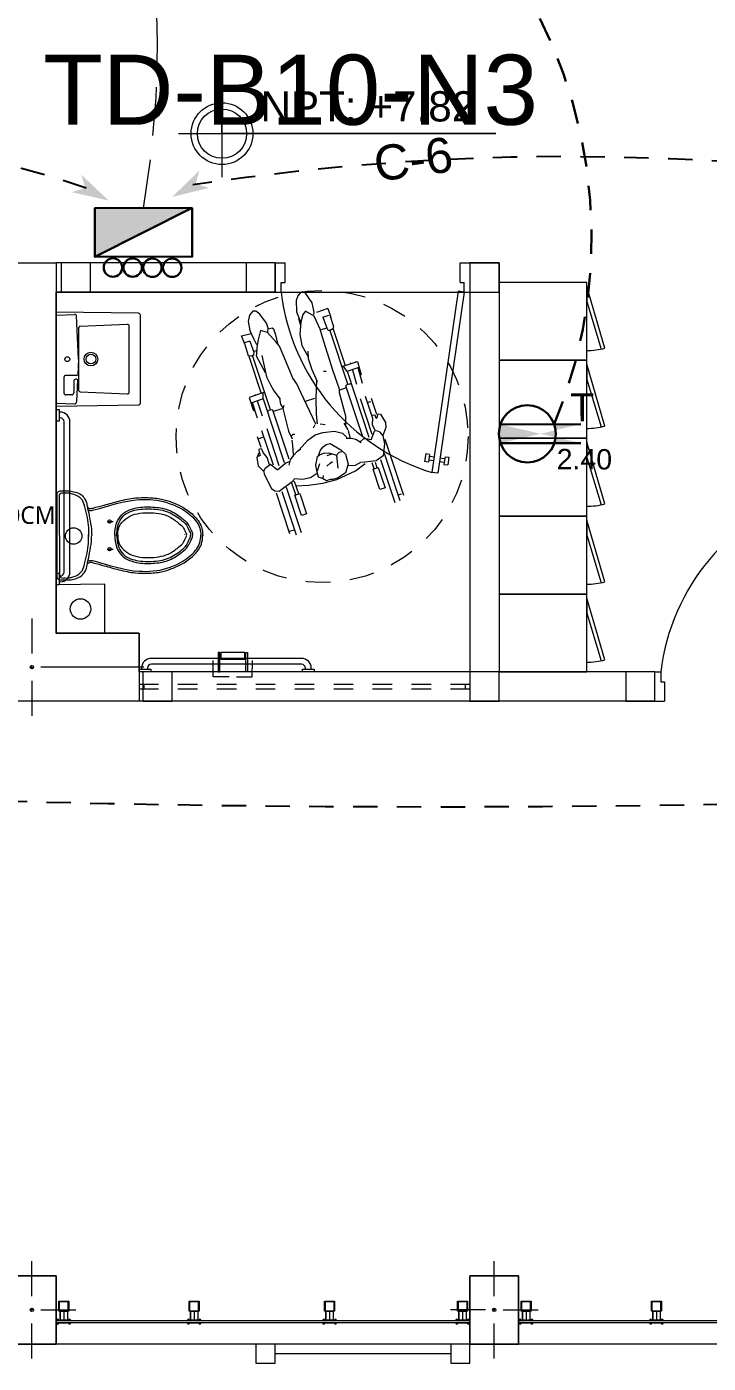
# Model space of a CAD drawing. Header units: metres. Extents: x -17 to 101, y 0 to 79.
# Drawn here: x 71.23 to 74.73, y 19.44 to 26.3 of the extents above; entities that cross this region are included whole.
import ezdxf

# ---------------------------------------------------------------- set-up
doc = ezdxf.new("R2010")
doc.units = ezdxf.units.M
for name, pattern in [('ACAD_ISO14W100', [25.5, 12, -3, 0.5, -3, 0.5, -3, 0.5, -3]), ('CONTINUA', [0]), ('DASHED2', [0.375, 0.25, -0.125]), ('HIDDEN', [9.525, 6.35, -3.175]), ('HIDDEN2', [0.1875, 0.125, -0.0625])]:
    doc.linetypes.add(name, pattern=pattern)
for name, color, linetype, lineweight in [('ALUMBRADO', 1, 'Continuous', 30), ('Cotas varias El', 253, 'Continuous', 13), ('ROTULO', 253, 'Continuous', 0), ('TOMACORRIENTE', 5, 'HIDDEN2', 30)]:
    doc.layers.add(name, color=color, linetype=linetype, lineweight=lineweight)
doc.styles.add('JOS', font='arial.ttf', dxfattribs={"height": 1})
doc.styles.add('Santa Rosa 1 50', font='trebuc.ttf')
doc.styles.get("Standard").update_dxf_attribs({"font": 'arial.ttf'})

# ---------------------------------------------------------------- blocks, each defined once
blk = doc.blocks.new('TD ALUMBRADO 1')
at = {"layer": 'ALUMBRADO'}
h = blk.add_hatch(color=256, dxfattribs=at)
h.dxf.hatch_style = 1
h.paths.add_polyline_path([(-0.5, 0), (0, 0.25), (0, 0)])
at = {"layer": 'ALUMBRADO', "color": 5}
for points in [[(-0.5, 0), (0, 0.25), (0, 0), (-0.5, 0)], [(-0.5, 0), (-0.5, 0.25), (0, 0.25), (0, 0), (-0.5, 0)]]:
    blk.add_lwpolyline(points, dxfattribs=at)
for centre in [(-0.3965, 0.3074), (-0.295, 0.3065), (-0.1934, 0.3056), (-0.0919, 0.3047)]:
    blk.add_circle(centre, 0.0473, dxfattribs=at)
blk = doc.blocks.new('tomac. 2.2')
at = {"layer": 'TOMACORRIENTE'}
h = blk.add_hatch(color=256, dxfattribs=at)
h.dxf.hatch_style = 1
edge = h.paths.add_edge_path()
edge.add_line((-0.1383, 0.0488), (0.2747, 0.048))
edge.add_line((-0.1385, -0.0483), (0.2745, -0.0491))
edge = h.paths.add_edge_path()
edge.add_ellipse((0, 0), major_axis=(0.1039, 0.1035), ratio=1, start_angle=475.67104, end_angle=514.32896)
edge.add_line((-0.1385, -0.0483), (0.1383, -0.0488))
edge.add_ellipse((0, 0), major_axis=(0.1039, 0.1035), ratio=1, start_angle=655.67104, end_angle=694.32896)
edge.add_line((0.1385, 0.0483), (-0.1383, 0.0488))
at = {"layer": 'TOMACORRIENTE', "color": 5, "linetype": 'CONTINUA'}
for p, q in [((-0.1383, 0.0488), (0.2747, 0.048)), ((-0.1385, -0.0483), (0.2745, -0.0491))]:
    blk.add_line(p, q, dxfattribs=at)
blk.add_ellipse((0, 0), major_axis=(0.1039, 0.1035), ratio=1, start_param=5.497787, end_param=11.780972, dxfattribs=at)
at = {"layer": 'TOMACORRIENTE'}
blk.add_text('T', height=0.144, dxfattribs=at).set_placement((0.2215, 0.0626))

msp = doc.modelspace()

# ---------------------------------------------------------------- hatches: boundary and pattern name
at = {"layer": 'ALUMBRADO', "linetype": 'ACAD_ISO14W100', "lineweight": 25, "ltscale": 0.05}
for points in [[(71.6529, 25.4037), (71.511, 25.5372), (71.5315, 25.4684), (71.4629, 25.447)], [(71.9783, 25.4228), (72.1676, 25.4689), (72.0988, 25.4893), (72.1182, 25.5584)]]:
    msp.add_hatch(color=6, dxfattribs=at).paths.add_polyline_path(points)

# ---------------------------------------------------------------- linework, layer by layer
at = {"layer": 'Cotas varias El', "ltscale": 0.05}
for p, q in [((72.5077, 25.0839), (72.5077, 24.9339)), ((73.5077, 25.0839), (73.5077, 22.8339)), ((73.5077, 25.0839), (73.6577, 25.0839)), ((73.6577, 25.0839), (73.6577, 22.9839))]:
    msp.add_line(p, q, dxfattribs=at)
at = {"layer": 'Cotas varias El'}
for p, q in [((72.5077, 25.0839), (72.5577, 25.0839)), ((72.5377, 25.0839), (72.5577, 25.0839)), ((72.5577, 24.9839), (72.5577, 25.0839)), ((73.4577, 24.9839), (73.4577, 25.0839)), ((73.4577, 25.0839), (73.5077, 25.0839)), ((72.5377, 24.9839), (72.5577, 24.9839)), ((72.5377, 24.9339), (72.5377, 24.9839)), ((73.4577, 24.9839), (73.4777, 24.9839)), ((73.4777, 24.9339), (73.4777, 24.9839)), ((72.5077, 24.9339), (72.5377, 24.9339)), ((73.448, 24.9383), (73.3124, 24.0081)), ((73.4777, 24.9339), (73.342, 24.0038)), ((73.4777, 24.9339), (73.448, 24.9383)), ((73.4777, 24.9339), (73.5077, 24.9339)), ((71.3827, 24.8155), (71.4767, 24.8196)), ((71.4967, 24.5901), (71.4871, 24.8101)), ((71.4967, 24.5901), (71.4931, 24.5087)), ((71.4222, 24.4964), (71.4222, 24.4164)), ((71.4867, 24.5064), (71.4322, 24.5064)), ((71.4722, 24.4764), (71.4722, 24.4164)), ((71.4867, 24.4864), (71.4822, 24.4864)), ((71.4921, 24.4848), (71.4871, 24.3702)), ((71.3827, 24.3647), (71.4767, 24.3606)), ((71.4622, 24.4064), (71.4322, 24.4064)), ((71.4026, 24.3183), (71.3977, 24.3183)), ((71.4026, 24.2883), (71.3977, 24.2883)), ((71.4226, 23.4968), (71.4226, 24.2683)), ((71.4526, 23.4968), (71.4526, 24.2683)), ((73.2808, 24.1036), (73.275, 24.0641)), ((73.3006, 24.1008), (73.2808, 24.1036)), ((73.3006, 24.1008), (73.2948, 24.0612)), ((73.3239, 24.0872), (73.2992, 24.0909)), ((73.3798, 24.0892), (73.374, 24.0496)), ((73.3798, 24.0892), (73.3996, 24.0863)), ((73.3996, 24.0863), (73.3938, 24.0467)), ((73.2948, 24.0612), (73.275, 24.0641)), ((73.321, 24.0675), (73.2963, 24.0711)), ((73.3754, 24.0595), (73.3507, 24.0631)), ((73.3536, 24.0829), (73.3783, 24.0793)), ((73.374, 24.0496), (73.3938, 24.0467)), ((73.342, 24.0038), (73.3124, 24.0081)), ((73.342, 24.0038), (73.3124, 24.0081)), ((73.342, 24.0038), (73.3124, 24.0081)), ((71.3851, 23.8973), (71.3851, 23.4727)), ((71.399, 23.685), (71.399, 23.8864)), ((71.4081, 23.9135), (71.4081, 23.9135)), ((71.4081, 23.9135), (71.4523, 23.9135)), ((71.3851, 23.5415), (71.3851, 23.7834)), ((71.6433, 23.7563), (71.6742, 23.7563)), ((71.399, 23.685), (71.399, 23.4837)), ((71.6433, 23.6146), (71.6742, 23.6146)), ((71.3977, 23.4768), (71.4027, 23.4768)), ((71.3977, 23.4468), (71.4027, 23.4468)), ((71.4081, 23.4565), (71.4523, 23.4565)), ((71.8211, 23.0039), (71.8211, 22.9989)), ((71.8511, 23.0039), (71.8511, 22.9989)), ((72.6426, 23.0539), (71.8711, 23.0539)), ((72.6426, 23.0239), (71.8711, 23.0239)), ((72.6626, 22.9989), (72.6626, 23.0039)), ((72.6926, 22.9989), (72.6926, 23.0039)), ((74.4577, 22.9839), (74.4877, 22.9839)), ((74.4877, 22.9839), (74.4877, 22.9339)), ((74.4877, 22.9339), (74.5077, 22.9339)), ((74.5077, 22.9339), (74.5077, 22.8339)), ((74.4577, 22.8339), (74.5077, 22.8339)), ((74.4877, 22.8339), (74.5077, 22.8339)), ((71.4021, 19.7026), (71.4402, 19.7026)), ((71.4021, 19.6559), (71.4021, 19.7026)), ((71.4021, 19.7026), (71.4021, 19.6559)), ((71.4021, 19.7026), (71.4402, 19.7026)), ((71.4021, 19.6559), (71.4021, 19.7026)), ((71.4021, 19.7026), (71.4021, 19.6559)), ((71.4212, 19.7026), (71.4212, 19.6559)), ((71.4212, 19.7026), (71.4212, 19.6559)), ((71.4402, 19.7026), (71.4402, 19.6559)), ((71.4402, 19.7026), (71.4402, 19.6559)), ((71.4402, 19.7026), (71.4402, 19.6559)), ((71.4402, 19.7026), (71.4402, 19.6559)), ((72.0716, 19.7026), (72.1097, 19.7026)), ((72.0716, 19.6559), (72.0716, 19.7026)), ((72.0716, 19.7026), (72.0716, 19.6559)), ((72.0716, 19.7026), (72.1097, 19.7026)), ((72.0716, 19.6559), (72.0716, 19.7026)), ((72.0716, 19.7026), (72.0716, 19.6559)), ((72.0906, 19.7026), (72.0906, 19.6559)), ((72.0906, 19.7026), (72.0906, 19.6559)), ((72.1097, 19.7026), (72.1097, 19.6559)), ((72.1097, 19.7026), (72.1097, 19.6559)), ((72.1097, 19.7026), (72.1097, 19.6559)), ((72.1097, 19.7026), (72.1097, 19.6559)), ((72.7676, 19.7026), (72.8057, 19.7026)), ((72.7676, 19.6559), (72.7676, 19.7026)), ((72.7676, 19.7026), (72.7676, 19.6559)), ((72.7676, 19.7026), (72.8057, 19.7026)), ((72.7676, 19.6559), (72.7676, 19.7026)), ((72.7676, 19.7026), (72.7676, 19.6559)), ((72.7866, 19.7026), (72.7866, 19.6559)), ((72.7866, 19.7026), (72.7866, 19.6559)), ((72.8057, 19.7026), (72.8057, 19.6559)), ((72.8057, 19.7026), (72.8057, 19.6559)), ((72.8057, 19.7026), (72.8057, 19.6559)), ((72.8057, 19.7026), (72.8057, 19.6559)), ((73.4505, 19.7026), (73.4886, 19.7026)), ((73.4505, 19.6559), (73.4505, 19.7026)), ((73.4505, 19.7026), (73.4505, 19.6559)), ((73.4505, 19.7026), (73.4886, 19.7026)), ((73.4505, 19.6559), (73.4505, 19.7026)), ((73.4505, 19.7026), (73.4505, 19.6559)), ((73.4696, 19.7026), (73.4696, 19.6559)), ((73.4696, 19.7026), (73.4696, 19.6559)), ((73.4886, 19.7026), (73.4886, 19.6559)), ((73.4886, 19.7026), (73.4886, 19.6559)), ((73.4886, 19.7026), (73.4886, 19.6559)), ((73.4886, 19.7026), (73.4886, 19.6559)), ((73.7771, 19.7026), (73.8152, 19.7026)), ((73.7771, 19.6559), (73.7771, 19.7026)), ((73.7771, 19.7026), (73.7771, 19.6559)), ((73.7771, 19.7026), (73.8152, 19.7026)), ((73.7771, 19.6559), (73.7771, 19.7026)), ((73.7771, 19.7026), (73.7771, 19.6559)), ((73.7962, 19.7026), (73.7962, 19.6559)), ((73.7962, 19.7026), (73.7962, 19.6559)), ((73.8152, 19.7026), (73.8152, 19.6559)), ((73.8152, 19.7026), (73.8152, 19.6559)), ((73.8152, 19.7026), (73.8152, 19.6559)), ((73.8152, 19.7026), (73.8152, 19.6559)), ((74.4466, 19.7026), (74.4847, 19.7026)), ((74.4466, 19.6559), (74.4466, 19.7026)), ((74.4466, 19.7026), (74.4466, 19.6559)), ((74.4466, 19.7026), (74.4847, 19.7026)), ((74.4466, 19.6559), (74.4466, 19.7026)), ((74.4466, 19.7026), (74.4466, 19.6559)), ((74.4656, 19.7026), (74.4656, 19.6559)), ((74.4656, 19.7026), (74.4656, 19.6559)), ((74.4847, 19.7026), (74.4847, 19.6559)), ((74.4847, 19.7026), (74.4847, 19.6559)), ((74.4847, 19.7026), (74.4847, 19.6559)), ((74.4847, 19.7026), (74.4847, 19.6559)), ((71.4398, 19.6559), (71.4017, 19.6559)), ((71.4398, 19.6559), (71.4017, 19.6559)), ((72.1097, 19.6559), (72.0716, 19.6559)), ((72.1097, 19.6559), (72.0716, 19.6559)), ((72.8057, 19.6559), (72.7676, 19.6559)), ((72.8057, 19.6559), (72.7676, 19.6559)), ((73.4886, 19.6559), (73.4505, 19.6559)), ((73.4886, 19.6559), (73.4505, 19.6559)), ((73.8148, 19.6559), (73.7767, 19.6559)), ((73.8148, 19.6559), (73.7767, 19.6559)), ((74.4847, 19.6559), (74.4466, 19.6559)), ((74.4847, 19.6559), (74.4466, 19.6559))]:
    msp.add_line(p, q, dxfattribs=at)
at = {"layer": 'Cotas varias El', "linetype": 'HIDDEN', "ltscale": 1.5}
for p, q in [((72.624, 24.9146), (72.6157, 24.8915)), ((72.6365, 24.9329), (72.624, 24.9146)), ((72.6471, 24.9359), (72.6365, 24.9329)), ((72.6634, 24.9281), (72.6471, 24.9359)), ((72.6964, 24.8793), (72.6634, 24.9281)), ((72.6157, 24.8915), (72.6172, 24.8331)), ((72.7074, 24.8315), (72.6964, 24.8793)), ((72.7774, 24.8504), (72.7196, 24.8287)), ((72.7784, 24.8506), (72.7929, 24.8048)), ((72.3749, 24.8164), (72.3685, 24.7837)), ((72.3685, 24.7837), (72.3775, 24.7377)), ((72.3921, 24.8356), (72.3749, 24.8164)), ((72.4072, 24.8365), (72.3921, 24.8356)), ((72.4284, 24.8209), (72.4072, 24.8365)), ((72.4619, 24.775), (72.4284, 24.8209)), ((72.4715, 24.7487), (72.4619, 24.775)), ((72.6172, 24.8331), (72.637, 24.7821)), ((72.6278, 24.7991), (72.6376, 24.7639)), ((72.6388, 24.7796), (72.6337, 24.7166)), ((72.6484, 24.8185), (72.6388, 24.7796)), ((72.6633, 24.837), (72.6484, 24.8185)), ((72.7075, 24.8104), (72.6633, 24.837)), ((72.7063, 24.8183), (72.7074, 24.8315)), ((72.7378, 24.7446), (72.7075, 24.8104)), ((72.7521, 24.8049), (72.7832, 24.8151)), ((72.7521, 24.8049), (72.7723, 24.7499)), ((72.7871, 24.8158), (72.8071, 24.7583)), ((72.335, 24.7093), (72.3841, 24.7223)), ((72.3516, 24.6664), (72.335, 24.7093)), ((72.3775, 24.7377), (72.3956, 24.6957)), ((72.4324, 24.7378), (72.4192, 24.6891)), ((72.468, 24.7274), (72.4324, 24.7378)), ((72.5127, 24.6768), (72.468, 24.7274)), ((72.4698, 24.7289), (72.4715, 24.7487)), ((72.4712, 24.7455), (72.4924, 24.7511)), ((72.4924, 24.7511), (72.4981, 24.745)), ((72.4981, 24.745), (72.5086, 24.7151)), ((72.5086, 24.7151), (72.5198, 24.67)), ((72.6337, 24.7166), (72.6441, 24.6603)), ((72.7479, 24.7081), (72.7378, 24.7446)), ((72.7712, 24.7496), (72.7429, 24.741)), ((72.8042, 24.5333), (72.7479, 24.7081)), ((72.7802, 24.7372), (72.7723, 24.7499)), ((72.7878, 24.7369), (72.7802, 24.7372)), ((72.8798, 24.4616), (72.7872, 24.7406)), ((72.8035, 24.7456), (72.7888, 24.7369)), ((72.8071, 24.7583), (72.8035, 24.7456)), ((72.8036, 24.7484), (72.8671, 24.5571)), ((72.3777, 24.6828), (72.349, 24.6738)), ((72.3697, 24.6074), (72.3517, 24.6681)), ((72.3777, 24.6828), (72.3976, 24.626)), ((72.3956, 24.6957), (72.4113, 24.6647)), ((72.4099, 24.6324), (72.3979, 24.6298)), ((72.4123, 24.6496), (72.411, 24.6159)), ((72.4192, 24.6891), (72.4123, 24.6496)), ((72.5292, 24.6563), (72.5127, 24.6768)), ((72.5539, 24.6009), (72.5292, 24.6563)), ((72.6441, 24.6603), (72.6747, 24.6047)), ((72.3849, 24.6053), (72.3697, 24.6074)), ((72.3723, 24.6051), (72.4358, 24.4139)), ((72.3959, 24.6112), (72.3849, 24.6053)), ((72.4828, 24.3298), (72.3901, 24.6087)), ((72.3976, 24.626), (72.3959, 24.6112)), ((72.411, 24.6159), (72.4087, 24.6064)), ((72.4087, 24.6064), (72.4552, 24.5219)), ((72.439, 24.608), (72.4624, 24.4985)), ((72.5982, 24.4919), (72.5539, 24.6009)), ((72.6757, 24.6313), (72.6767, 24.5941)), ((72.6767, 24.5941), (72.6955, 24.5368)), ((72.8497, 24.5514), (72.9299, 24.578)), ((72.8962, 24.5668), (72.8948, 24.5718)), ((72.9221, 24.5795), (72.9232, 24.5758)), ((72.9299, 24.578), (72.9488, 24.5089)), ((72.4624, 24.4985), (72.4827, 24.4575)), ((72.6955, 24.5368), (72.723, 24.4756)), ((72.7691, 24.5261), (72.756, 24.5272)), ((72.8379, 24.4357), (72.8042, 24.5333)), ((72.8761, 24.5288), (72.8576, 24.5534)), ((72.8764, 24.5287), (72.9378, 24.5491)), ((72.8764, 24.5287), (72.989, 24.1897)), ((72.9264, 24.4596), (72.9044, 24.5378)), ((72.9313, 24.5469), (72.9537, 24.4673)), ((72.4827, 24.4575), (72.4998, 24.4269)), ((72.4998, 24.4269), (72.5334, 24.3845)), ((72.5982, 24.4919), (72.5943, 24.4926)), ((72.6182, 24.4633), (72.5982, 24.4919)), ((72.6383, 24.4182), (72.6182, 24.4633)), ((72.7191, 24.4822), (72.7157, 24.3878)), ((72.8383, 24.4178), (72.8379, 24.4357)), ((72.8402, 24.4329), (72.8729, 24.4442)), ((72.8698, 24.4529), (72.8767, 24.4601)), ((72.9568, 24.1911), (72.8698, 24.4529)), ((72.8767, 24.4601), (72.8886, 24.464)), ((72.8886, 24.464), (72.8984, 24.4624)), ((72.4532, 24.4197), (72.373, 24.393)), ((72.373, 24.393), (72.396, 24.3251)), ((72.4454, 24.3855), (72.3826, 24.3647)), ((72.3891, 24.3669), (72.4153, 24.288)), ((72.4063, 24.4052), (72.4055, 24.4076)), ((72.4423, 24.2969), (72.4167, 24.374)), ((72.4454, 24.3855), (72.5534, 24.0601)), ((72.4455, 24.3858), (72.4456, 24.4166)), ((72.5296, 24.3884), (72.5349, 24.3593)), ((72.5349, 24.3593), (72.5482, 24.3363)), ((72.7163, 24.2555), (72.6383, 24.4182)), ((72.6635, 24.3743), (72.7109, 24.3904)), ((72.7157, 24.3878), (72.7183, 24.3081)), ((72.8703, 24.297), (72.8383, 24.4178)), ((72.9434, 24.3882), (73.0042, 24.2053)), ((73.0081, 24.2859), (72.9711, 24.3974)), ((72.9804, 24.3671), (72.998, 24.373)), ((73.0011, 24.39), (73.0283, 24.308)), ((72.4743, 24.3264), (72.4674, 24.3193)), ((72.4861, 24.3304), (72.4743, 24.3264)), ((72.4959, 24.3288), (72.4861, 24.3304)), ((72.5797, 24.0764), (72.4959, 24.3288)), ((72.5006, 24.3224), (72.5435, 24.3359)), ((72.5512, 24.3515), (72.5472, 24.336)), ((72.5472, 24.336), (72.576, 24.2208)), ((72.7183, 24.3081), (72.7233, 24.2584)), ((72.8703, 24.2506), (72.8703, 24.297)), ((73.0028, 24.3026), (73.0185, 24.3038)), ((73.0185, 24.3038), (73.0224, 24.2915)), ((73.0224, 24.2915), (73.03, 24.2872)), ((73.03, 24.2872), (73.0363, 24.3085)), ((73.0363, 24.3085), (73.0481, 24.307)), ((73.0481, 24.307), (73.0738, 24.2642)), ((72.4377, 24.2234), (72.4962, 24.0471)), ((72.5284, 24.0428), (72.4654, 24.2326)), ((72.576, 24.2208), (72.5937, 24.1801)), ((72.711, 24.252), (72.7026, 24.2349)), ((72.7648, 24.2532), (72.7385, 24.2554)), ((72.8818, 24.2262), (72.8623, 24.2612)), ((72.8923, 24.1885), (72.8839, 24.2243)), ((73.0003, 24.1755), (73.0176, 24.2209)), ((73.0078, 24.2511), (73.0081, 24.2871)), ((73.0225, 24.2219), (73.0078, 24.2511)), ((73.0295, 24.2225), (73.0176, 24.2209)), ((73.0469, 24.2155), (73.0295, 24.2225)), ((73.0757, 24.2386), (73.06, 24.1979)), ((73.0738, 24.2642), (73.0757, 24.2386)), ((72.4155, 24.1925), (72.4338, 24.1376)), ((72.4241, 24.1832), (72.447, 24.1908)), ((72.588, 24.1948), (72.5999, 24.205)), ((72.5928, 24.1747), (72.5954, 24.1458)), ((72.5999, 24.205), (72.609, 24.2053)), ((72.6301, 24.1247), (72.6749, 24.1743)), ((72.6749, 24.1743), (72.7127, 24.2013)), ((72.7127, 24.2013), (72.7515, 24.2132)), ((72.7515, 24.2132), (72.812, 24.2201)), ((72.7689, 24.152), (72.7888, 24.1564)), ((72.7888, 24.1564), (72.8438, 24.124)), ((72.812, 24.2201), (72.8526, 24.2095)), ((72.8526, 24.2095), (72.8745, 24.1881)), ((72.8716, 24.1846), (72.8974, 24.1838)), ((72.8974, 24.1838), (72.9211, 24.1783)), ((72.9211, 24.1783), (72.9494, 24.1613)), ((72.9432, 24.1646), (72.9625, 24.1818)), ((72.9625, 24.1818), (72.9834, 24.1806)), ((72.9834, 24.1806), (72.9955, 24.1781)), ((73.06, 24.1979), (73.0469, 24.2155)), ((73.06, 24.1979), (73.0693, 24.1547)), ((73.0693, 24.1547), (73.0614, 24.0933)), ((73.0711, 24.1792), (73.1666, 23.8918)), ((72.4236, 24.1091), (72.4123, 24.0835)), ((72.4123, 24.0835), (72.4198, 24.0423)), ((72.4301, 24.0945), (72.4202, 24.0909)), ((72.4239, 24.1221), (72.4259, 24.1287)), ((72.4239, 24.1221), (72.4301, 24.0945)), ((72.4383, 24.1285), (72.4259, 24.1287)), ((72.4456, 24.1112), (72.4383, 24.1285)), ((72.4664, 24.085), (72.4456, 24.1112)), ((72.4783, 24.0474), (72.4664, 24.085)), ((72.5857, 24.0726), (72.6028, 24.0969)), ((72.5954, 24.1458), (72.6003, 24.1001)), ((72.6028, 24.0969), (72.6219, 24.1181)), ((72.6219, 24.1181), (72.6387, 24.1299)), ((72.7158, 24.046), (72.7254, 24.0899)), ((72.7254, 24.0899), (72.7353, 24.0992)), ((72.7301, 24.0958), (72.7395, 24.1224)), ((72.7353, 24.0992), (72.7557, 24.108)), ((72.7395, 24.1224), (72.7536, 24.1396)), ((72.7536, 24.1396), (72.7689, 24.152)), ((72.7557, 24.108), (72.7836, 24.1089)), ((72.7737, 24.0945), (72.7991, 24.1032)), ((72.7836, 24.1089), (72.8218, 24.0965)), ((72.8218, 24.0965), (72.8358, 24.1124)), ((72.8225, 24.0959), (72.8289, 24.0307)), ((72.8358, 24.1124), (72.8488, 24.1154)), ((72.8438, 24.124), (72.8688, 24.1018)), ((72.8688, 24.1018), (72.8819, 24.0509)), ((73.0614, 24.0933), (73.0267, 24.0683)), ((73.1487, 23.8627), (73.0683, 24.1048)), ((72.4198, 24.0423), (72.4481, 24.0136)), ((72.4491, 24.0147), (72.4562, 24.0295)), ((72.4562, 24.0295), (72.483, 24.05)), ((72.483, 24.05), (72.5197, 24.0217)), ((72.5204, 24.0236), (72.5611, 24.0573)), ((72.5611, 24.0573), (72.5824, 24.0643)), ((72.5786, 24.0459), (72.5857, 24.0726)), ((72.7229, 24.0097), (72.7158, 24.046)), ((72.7343, 24.0524), (72.7233, 24.0145)), ((72.7724, 24.0405), (72.7896, 24.0558)), ((72.7896, 24.0558), (72.8015, 24.064)), ((72.824, 23.9727), (72.9196, 24.0164)), ((72.8819, 24.0509), (72.8687, 24.007)), ((72.9187, 24.0443), (72.8794, 24.0425)), ((72.9493, 24.0616), (72.9187, 24.0443)), ((72.9196, 24.0164), (72.9693, 24.0547)), ((73.0267, 24.0683), (72.9538, 24.0588)), ((73.0158, 24.0265), (73.0052, 24.0584)), ((73.0104, 24.0247), (73.037, 24.0335)), ((73.0448, 23.9211), (73.0104, 24.0247)), ((73.0311, 24.0323), (73.0221, 24.0594)), ((73.037, 24.0335), (73.0714, 23.9299)), ((73.0478, 24.074), (73.121, 23.8535)), ((72.4481, 24.0136), (72.45, 23.9988)), ((72.45, 23.9988), (72.4891, 23.9252)), ((72.5281, 23.9116), (72.6016, 23.9673)), ((72.6128, 23.8927), (72.5928, 23.953)), ((72.6016, 23.9673), (72.6072, 23.9778)), ((72.6282, 23.8985), (72.607, 23.9622)), ((72.6072, 23.9778), (72.6478, 23.9735)), ((72.6478, 23.9735), (72.6879, 23.9821)), ((72.6785, 23.9422), (72.752, 23.9531)), ((72.6879, 23.9821), (72.7201, 24.0023)), ((72.7295, 23.9847), (72.7229, 24.0097)), ((72.7498, 23.977), (72.7295, 23.9847)), ((72.7712, 23.9656), (72.7498, 23.977)), ((72.752, 23.9531), (72.824, 23.9727)), ((72.7539, 23.9768), (72.7553, 23.9926)), ((72.7892, 23.9713), (72.7712, 23.9656)), ((72.8038, 23.9716), (72.7892, 23.9713)), ((72.8305, 23.9813), (72.8038, 23.9716)), ((72.8687, 24.007), (72.8305, 23.9813)), ((72.4891, 23.9252), (72.5056, 23.9134)), ((72.5056, 23.9134), (72.5281, 23.9116)), ((72.5116, 23.9034), (72.581, 23.6944)), ((72.5416, 23.9104), (72.6152, 23.6887)), ((72.6429, 23.698), (72.5657, 23.9304)), ((72.6074, 23.8909), (72.634, 23.8997)), ((72.6418, 23.7873), (72.6074, 23.8909)), ((72.6144, 23.94), (72.6785, 23.9422)), ((72.634, 23.8997), (72.6684, 23.7961)), ((73.0714, 23.9299), (73.0448, 23.9211)), ((73.1549, 23.8969), (73.1398, 23.8919)), ((72.6684, 23.7961), (72.6418, 23.7873)), ((72.5824, 23.7065), (72.6053, 23.7141))]:
    msp.add_line(p, q, dxfattribs=at)
at = {"layer": 'Cotas varias El', "linetype": 'Continuous'}
for p, q in [((71.2577, 23.2589), (71.2577, 23.0789)), ((71.8327, 23.0089), (71.3027, 23.0089)), ((71.2577, 22.9389), (71.2577, 22.7589)), ((73.5077, 22.9839), (71.8077, 22.9839)), ((73.5077, 22.8339), (71.8077, 22.8339)), ((71.2577, 19.7789), (71.2577, 19.9589)), ((73.6327, 19.779), (73.6327, 19.959)), ((71.3027, 19.7089), (71.4827, 19.7089)), ((73.5877, 19.709), (73.4077, 19.709)), ((73.6777, 19.709), (73.8577, 19.709)), ((71.2577, 19.4589), (71.2577, 19.6389)), ((73.6327, 19.459), (73.6327, 19.639)), ((72.4077, 19.534), (72.4077, 19.4351)), ((72.5065, 19.534), (72.4077, 19.534)), ((72.5065, 19.4351), (72.5065, 19.534)), ((73.4088, 19.534), (73.4088, 19.4351)), ((73.5077, 19.534), (73.4088, 19.534)), ((73.5077, 19.4351), (73.5077, 19.534)), ((72.4077, 19.4351), (72.5065, 19.4351)), ((73.4088, 19.4351), (73.5077, 19.4351))]:
    msp.add_line(p, q, dxfattribs=at)
at = {"layer": 'Cotas varias El', "linetype": 'DASHED2', "ltscale": 0.3}
for p, q in [((71.8077, 22.922), (73.5077, 22.922)), ((71.8077, 22.897), (73.5077, 22.897))]:
    msp.add_line(p, q, dxfattribs=at)
at = {"layer": 'Cotas varias El', "linetype": 'DASHED2'}
for p, q in [((71.8327, 22.922), (71.8327, 22.897)), ((73.4827, 22.922), (73.4827, 22.897))]:
    msp.add_line(p, q, dxfattribs=at)
at = {"layer": 'Cotas varias El', "ltscale": 1.3}
msp.add_lwpolyline([(72.0098, 25.7476), (73.6407, 25.7476), (72.2339, 25.7476), (72.2339, 25.9717), (72.2339, 25.5235)], dxfattribs=at)
at = {"layer": 'Cotas varias El'}
for points in [[(70.7077, 22.9839), (70.7076, 23.1839), (71.1318, 23.184), (71.1327, 25.0839), (71.3827, 25.0839), (71.3827, 23.1839), (71.8077, 23.1839), (71.8077, 22.9839)], [(73.6577, 24.5839), (74.1077, 24.5839), (74.1077, 24.9839), (73.6576, 24.9839)], [(73.6577, 24.1839), (74.1077, 24.1839), (74.1077, 24.5839), (73.6576, 24.5839)], [(73.6577, 23.7839), (74.1077, 23.7839), (74.1077, 24.1839), (73.6576, 24.1839)], [(73.6577, 23.3839), (74.1077, 23.3839), (74.1077, 23.7839), (73.6576, 23.7839)], [(73.6577, 22.9839), (74.1077, 22.9839), (74.1077, 23.3839), (73.6576, 23.3839)], [(85.6577, 22.8339), (85.6577, 19.5339), (56.8577, 19.5339), (56.8577, 22.8339)]]:
    msp.add_lwpolyline(points, dxfattribs=at)
at = {"layer": 'Cotas varias El', "linetype": 'Continuous'}
for points in [[(71.1327, 25.0839), (71.3827, 25.0839), (71.3827, 23.1839), (71.8077, 23.1839), (71.8077, 22.8339), (70.7077, 22.8339), (70.7077, 23.1839), (71.1327, 23.184)], [(71.3827, 19.5339), (71.1327, 19.5339), (71.1327, 19.8839), (71.3827, 19.8839)], [(73.7577, 19.534), (73.5077, 19.534), (73.5077, 19.884), (73.7577, 19.884)]]:
    msp.add_lwpolyline(points, close=True, dxfattribs=at)
at = {"layer": 'Cotas varias El', "ltscale": 0.05}
for points in [[(72.5077, 25.0839), (71.3827, 25.0839)], [(72.5077, 24.9339), (71.3827, 24.9339)], [(74.4577, 22.9839), (73.6577, 22.9839)], [(74.4577, 22.8339), (74.4577, 22.9839)], [(74.4577, 22.8339), (73.5077, 22.8339)]]:
    msp.add_lwpolyline(points, dxfattribs=at)
at = {"layer": 'Cotas varias El'}
for points in [[(71.4077, 25.0839), (71.4077, 24.9339), (71.5577, 24.9339), (71.5577, 25.0839)], [(72.3577, 25.0839), (72.3577, 24.9339), (72.5077, 24.9339), (72.5077, 25.0839)], [(73.6577, 25.0839), (73.5077, 25.0839), (73.5077, 24.9339), (73.6577, 24.9339)], [(71.3827, 24.9339), (73.5077, 24.9339), (73.5077, 22.9839), (71.8077, 22.9839), (71.8077, 23.1839), (71.3827, 23.184)], [(71.3977, 24.2718), (71.3827, 24.2718), (71.3827, 24.3318), (71.3977, 24.3318)], [(71.3977, 23.4318), (71.3827, 23.4318), (71.3827, 23.4918), (71.3977, 23.4918)], [(71.3827, 23.1818), (71.6327, 23.184), (71.6327, 23.434), (71.3827, 23.4318)], [(72.2146, 22.9839), (72.2236, 22.9839), (72.2236, 23.0839), (72.2146, 23.0839)], [(72.3506, 23.0489), (72.3506, 23.0839), (72.2286, 23.0839), (72.2286, 23.0489)], [(72.3646, 22.9839), (72.3556, 22.9839), (72.3556, 23.0839), (72.3646, 23.0839)], [(71.8677, 22.9989), (71.8677, 22.9839), (71.8077, 22.9839), (71.8077, 22.9989)], [(72.7077, 22.9989), (72.7077, 22.9839), (72.6477, 22.9839), (72.6477, 22.9989)], [(71.8276, 22.9839), (71.8276, 22.8339), (71.9776, 22.8339), (71.9776, 22.9839)], [(73.5077, 22.9839), (73.5077, 22.8339), (73.6577, 22.8339), (73.6577, 22.9839)], [(74.3077, 22.9839), (74.3077, 22.8339), (74.4577, 22.8339), (74.4577, 22.9839)], [(71.3827, 19.8839), (71.1327, 19.8839), (71.1327, 19.5339), (71.3827, 19.5339)], [(73.7577, 19.884), (73.5077, 19.884), (73.5077, 19.534), (73.7577, 19.534)], [(71.4466, 19.7026), (71.4443, 19.7026), (71.3958, 19.7026), (71.3958, 19.7049), (71.3958, 19.7511), (71.3958, 19.7534), (71.4466, 19.7534), (71.4466, 19.7511)], [(71.4443, 19.7049), (71.4443, 19.7511), (71.398, 19.7511), (71.398, 19.7049)], [(73.8216, 19.7026), (73.8193, 19.7026), (73.7708, 19.7026), (73.7708, 19.7049), (73.7708, 19.7511), (73.7708, 19.7534), (73.8216, 19.7534), (73.8216, 19.7511)], [(73.8193, 19.7049), (73.8193, 19.7511), (73.773, 19.7511), (73.773, 19.7049)], [(71.3827, 19.6446), (73.5077, 19.6446), (73.5077, 19.6526), (71.3827, 19.6526)], [(73.7577, 19.6446), (75.8827, 19.6446), (75.8827, 19.6526), (73.7577, 19.6526)]]:
    msp.add_lwpolyline(points, close=True, dxfattribs=at)
for points in [[(74.107, 24.6344, 0.065543), (74.2011, 24.6466), (74.1076, 24.9637), (74.1075, 24.8857), (74.1815, 24.642)], [(74.107, 24.2344, 0.065543), (74.2011, 24.2466), (74.1076, 24.5637), (74.1075, 24.4857), (74.1815, 24.242)], [(74.107, 23.8344, 0.065543), (74.2011, 23.8466), (74.1076, 24.1637), (74.1075, 24.0857), (74.1815, 23.842)], [(74.107, 23.4344, 0.065543), (74.2011, 23.4466), (74.1076, 23.7637), (74.1075, 23.6857), (74.1815, 23.442)], [(74.107, 23.0344, 0.065543), (74.2011, 23.0466), (74.1076, 23.3637), (74.1075, 23.2857), (74.1815, 23.042)]]:
    msp.add_lwpolyline(points, format="xyb", dxfattribs=at)
for points in [[(71.3827, 24.8316), (71.3827, 24.3486), (71.8048, 24.355, 0.409814), (71.8147, 24.365), (71.8147, 24.8153, 0.409814), (71.8048, 24.8253)], [(71.5062, 24.758, 0.40154), (71.4967, 24.7481), (71.4967, 24.5164), (71.4967, 24.4764), (71.4967, 24.4322, 0.40154), (71.5062, 24.4222), (71.7472, 24.4117, 0.427002), (71.7577, 24.4217), (71.7577, 24.7585, 0.427002), (71.7472, 24.7685)]]:
    msp.add_lwpolyline(points, format="xyb", close=True, dxfattribs=at)
at = {"layer": 'Cotas varias El', "linetype": 'HIDDEN', "ltscale": 0.1}
for points in [[(72.271, 22.9588), (72.1894, 22.9588), (72.1893, 23.0432)], [(72.3082, 22.9588), (72.3898, 22.9588), (72.3899, 23.0432)]]:
    msp.add_lwpolyline(points, dxfattribs=at)
at = {"layer": 'Cotas varias El', "flags": 128}
for points in [[(72.116, 19.7026), (72.1138, 19.7026), (72.0652, 19.7026), (72.0652, 19.7049), (72.0652, 19.7511), (72.0652, 19.7534), (72.116, 19.7534), (72.116, 19.7511)], [(72.1138, 19.7049), (72.1138, 19.7511), (72.0675, 19.7511), (72.0675, 19.7049)], [(72.812, 19.7026), (72.8098, 19.7026), (72.7612, 19.7026), (72.7612, 19.7049), (72.7612, 19.7511), (72.7612, 19.7534), (72.812, 19.7534), (72.812, 19.7511)], [(72.8098, 19.7049), (72.8098, 19.7511), (72.7635, 19.7511), (72.7635, 19.7049)], [(73.495, 19.7026), (73.4927, 19.7026), (73.4442, 19.7026), (73.4442, 19.7049), (73.4442, 19.7511), (73.4442, 19.7534), (73.495, 19.7534), (73.495, 19.7511)], [(73.4927, 19.7049), (73.4927, 19.7511), (73.4464, 19.7511), (73.4464, 19.7049)], [(74.491, 19.7026), (74.4888, 19.7026), (74.4402, 19.7026), (74.4402, 19.7049), (74.4402, 19.7511), (74.4402, 19.7534), (74.491, 19.7534), (74.491, 19.7511)], [(74.4888, 19.7049), (74.4888, 19.7511), (74.4425, 19.7511), (74.4425, 19.7049)], [(71.4589, 19.6536), (71.4081, 19.6536), (71.3827, 19.6536), (71.3827, 19.6559), (71.4081, 19.6559), (71.4589, 19.6559)], [(71.4589, 19.6536), (71.3827, 19.6536), (71.3827, 19.6559), (71.4589, 19.6559)], [(71.4589, 19.6413), (71.3827, 19.6413), (71.3827, 19.6436), (71.4589, 19.6436)], [(71.4589, 19.6413), (71.3827, 19.6413), (71.3827, 19.6436), (71.4589, 19.6436)], [(72.1287, 19.6536), (72.0779, 19.6536), (72.0525, 19.6536), (72.0525, 19.6559), (72.0779, 19.6559), (72.1287, 19.6559)], [(72.1287, 19.6536), (72.0525, 19.6536), (72.0525, 19.6559), (72.1287, 19.6559)], [(72.1287, 19.6413), (72.0525, 19.6413), (72.0525, 19.6436), (72.1287, 19.6436)], [(72.1287, 19.6413), (72.0525, 19.6413), (72.0525, 19.6436), (72.1287, 19.6436)], [(72.8247, 19.6536), (72.7739, 19.6536), (72.7485, 19.6536), (72.7485, 19.6559), (72.7739, 19.6559), (72.8247, 19.6559)], [(72.8247, 19.6536), (72.7485, 19.6536), (72.7485, 19.6559), (72.8247, 19.6559)], [(72.8247, 19.6413), (72.7485, 19.6413), (72.7485, 19.6436), (72.8247, 19.6436)], [(72.8247, 19.6413), (72.7485, 19.6413), (72.7485, 19.6436), (72.8247, 19.6436)], [(73.5077, 19.6536), (73.4569, 19.6536), (73.4315, 19.6536), (73.4315, 19.6559), (73.4569, 19.6559), (73.5077, 19.6559)], [(73.5077, 19.6536), (73.4315, 19.6536), (73.4315, 19.6559), (73.5077, 19.6559)], [(73.5077, 19.6413), (73.4315, 19.6413), (73.4315, 19.6436), (73.5077, 19.6436)], [(73.5077, 19.6413), (73.4315, 19.6413), (73.4315, 19.6436), (73.5077, 19.6436)], [(73.8339, 19.6536), (73.7831, 19.6536), (73.7577, 19.6536), (73.7577, 19.6559), (73.7831, 19.6559), (73.8339, 19.6559)], [(73.8339, 19.6536), (73.7577, 19.6536), (73.7577, 19.6559), (73.8339, 19.6559)], [(73.8339, 19.6413), (73.7577, 19.6413), (73.7577, 19.6436), (73.8339, 19.6436)], [(73.8339, 19.6413), (73.7577, 19.6413), (73.7577, 19.6436), (73.8339, 19.6436)], [(74.5037, 19.6536), (74.4529, 19.6536), (74.4275, 19.6536), (74.4275, 19.6559), (74.4529, 19.6559), (74.5037, 19.6559)], [(74.5037, 19.6536), (74.4275, 19.6536), (74.4275, 19.6559), (74.5037, 19.6559)], [(74.5037, 19.6413), (74.4275, 19.6413), (74.4275, 19.6436), (74.5037, 19.6436)], [(74.5037, 19.6413), (74.4275, 19.6413), (74.4275, 19.6436), (74.5037, 19.6436)]]:
    msp.add_lwpolyline(points, close=True, dxfattribs=at)
at = {"layer": 'Cotas varias El', "linetype": 'Continuous', "flags": 128}
for points in [[(73.4086, 19.534), (72.5065, 19.534)], [(72.5065, 19.4845), (73.4086, 19.4845)]]:
    msp.add_lwpolyline(points, dxfattribs=at)
at = {"layer": 'Cotas varias El', "ltscale": 1.3}
for radius in [0.1587, 0.1265]:
    msp.add_circle((72.2339, 25.7476), radius, dxfattribs=at)
at = {"layer": 'Cotas varias El', "linetype": 'HIDDEN', "ltscale": 0.02}
msp.add_circle((72.7479, 24.1929), 0.75, dxfattribs=at)
at = {"layer": 'Cotas varias El'}
for centre, radius in [((71.4397, 24.5901), 0.0125), ((71.5607, 24.5901), 0.035), ((71.5607, 24.5901), 0.025), ((71.6568, 23.7563), 0.00872), ((71.4718, 23.682), 0.0425), ((71.6568, 23.6146), 0.00872), ((71.5073, 23.3074), 0.0526)]:
    msp.add_circle(centre, radius, dxfattribs=at)
at = {"layer": 'Cotas varias El', "linetype": 'Continuous'}
for centre in [(71.2577, 23.0089), (71.2577, 19.7089), (73.6327, 19.709)]:
    msp.add_circle(centre, 0.00871, dxfattribs=at)
at = {"layer": 'Cotas varias El', "linetype": 'ByBlock'}
for centre, start, end in [((73.6372, 25.067), 186.89893, 252.94348), ((75.5872, 22.8509), 107.05652, 173.10107)]:
    msp.add_arc(centre, 1.1076, start, end, dxfattribs=at)
at = {"layer": 'Cotas varias El'}
for centre, radius, start, end in [((71.4771, 24.8096), 0.01, 2.49027, 92.49027), ((71.4322, 24.4964), 0.01, 90, 180), ((71.4867, 24.5164), 0.01, 270, 0), ((71.4822, 24.4764), 0.01, 90, 180), ((71.4867, 24.4764), 0.01, 0, 90), ((71.4322, 24.4164), 0.01, 180, 270), ((71.4622, 24.4164), 0.01, 270, 0), ((71.4771, 24.3706), 0.01, 267.50973, 357.50973), ((71.4026, 24.2683), 0.05, 0, 90), ((71.4026, 24.2683), 0.02, 0, 90), ((71.4026, 23.4968), 0.05, 270.01798, 0), ((71.4026, 23.4968), 0.02, 270.01798, 0), ((71.8711, 23.0039), 0.05, 90, 180), ((71.8711, 23.0039), 0.02, 90, 180), ((72.6426, 23.0039), 0.05, 0.01798, 90), ((72.6426, 23.0039), 0.02, 0.01798, 90), ((71.3914, 19.6559), 0.00476, 0, 180), ((71.3914, 19.6413), 0.00476, 180, 0), ((71.4504, 19.6559), 0.00476, 0, 180), ((71.4504, 19.6413), 0.00476, 180, 0), ((72.0613, 19.6559), 0.00476, 0, 180), ((72.0613, 19.6413), 0.00476, 180, 0), ((72.1203, 19.6559), 0.00476, 0, 180), ((72.1203, 19.6413), 0.00476, 180, 0), ((72.7573, 19.6559), 0.00476, 0, 180), ((72.7573, 19.6413), 0.00476, 180, 0), ((72.8163, 19.6559), 0.00476, 0, 180), ((72.8163, 19.6413), 0.00476, 180, 0), ((73.4402, 19.6559), 0.00476, 0, 180), ((73.4402, 19.6413), 0.00476, 180, 0), ((73.4992, 19.6559), 0.00476, 0, 180), ((73.4992, 19.6413), 0.00476, 180, 0), ((73.7664, 19.6559), 0.00476, 0, 180), ((73.7664, 19.6413), 0.00476, 180, 0), ((73.8254, 19.6559), 0.00476, 0, 180), ((73.8254, 19.6413), 0.00476, 180, 0), ((74.4363, 19.6559), 0.00476, 0, 180), ((74.4363, 19.6413), 0.00476, 180, 0), ((74.4953, 19.6559), 0.00476, 0, 180), ((74.4953, 19.6413), 0.00476, 180, 0)]:
    msp.add_arc(centre, radius, start, end, dxfattribs=at)
for points in [[(71.3851, 23.8973), (71.3895, 23.906), (71.3986, 23.9122), (71.4081, 23.9135)], [(71.399, 23.8864), (71.4026, 23.8985), (71.4114, 23.9032), (71.4231, 23.9035), (71.4463, 23.9034), (71.4641, 23.8991), (71.495, 23.8863), (71.515, 23.8669), (71.5283, 23.8311), (71.5406, 23.7765), (71.5476, 23.7257), (71.5487, 23.6796)], [(71.4523, 23.9135), (71.4806, 23.9078), (71.5115, 23.8928), (71.5296, 23.8712), (71.5421, 23.8355), (71.5439, 23.8234)], [(71.5725, 23.8256), (71.6293, 23.8408), (71.7047, 23.8615), (71.789, 23.8773), (71.8526, 23.879), (71.924, 23.8714), (71.9755, 23.8556), (72.0332, 23.8292), (72.0861, 23.7893), (72.128, 23.7292), (72.1357, 23.6844)], [(71.543, 23.8297), (71.5525, 23.8237), (71.5725, 23.8256)], [(71.6828, 23.6863), (71.6924, 23.7477), (71.7188, 23.7905), (71.7594, 23.8165), (71.8051, 23.828), (71.8898, 23.8299), (71.9653, 23.8128), (72.0271, 23.7744), (72.0593, 23.743), (72.0733, 23.716), (72.0817, 23.6949), (72.0817, 23.6863)], [(71.399, 23.4837), (71.4026, 23.4716), (71.4114, 23.4669), (71.4231, 23.4665), (71.4463, 23.4666), (71.4641, 23.4709), (71.495, 23.4838), (71.515, 23.5031), (71.5283, 23.5389), (71.5406, 23.5935), (71.5476, 23.6443), (71.5487, 23.6904)], [(71.5725, 23.5444), (71.6293, 23.5292), (71.7047, 23.5085), (71.789, 23.4928), (71.8526, 23.491), (71.924, 23.4987), (71.9755, 23.5144), (72.0332, 23.5408), (72.0861, 23.5807), (72.128, 23.6408), (72.1357, 23.6856)], [(71.6828, 23.6863), (71.6924, 23.6249), (71.7188, 23.5822), (71.7594, 23.5561), (71.8051, 23.5446), (71.8898, 23.5428), (71.9653, 23.5598), (72.0271, 23.5983), (72.0593, 23.6297), (72.0733, 23.6566), (72.0817, 23.6777), (72.0817, 23.6863)], [(71.4523, 23.4565), (71.4806, 23.4623), (71.5115, 23.4772), (71.5296, 23.4988), (71.5421, 23.5345), (71.5439, 23.5467)], [(71.543, 23.5403), (71.5525, 23.5464), (71.5725, 23.5444)], [(71.3851, 23.4727), (71.3895, 23.464), (71.3986, 23.4578), (71.4081, 23.4565)]]:
    msp.add_spline(points, degree=3, dxfattribs=at)
for points, knots in [([(71.5439, 23.8234), (71.5474, 23.8071), (71.5549, 23.7719), (71.5628, 23.7257), (71.5643, 23.6957), (71.5647, 23.685)], [0, 0, 0, 0, 0.0500478, 0.1080759, 0.1401372, 0.1401372, 0.1401372, 0.1401372]), ([(71.5453, 23.8168), (71.5509, 23.8142), (71.5576, 23.8124), (71.5677, 23.8138), (71.5717, 23.815), (71.5753, 23.816)], [0.00789381, 0.00789381, 0.00789381, 0.00789381, 0.02102845, 0.02102845, 0.03137898, 0.03137898, 0.03137898, 0.03137898]), ([(71.5751, 23.816), (71.653, 23.8365), (71.7297, 23.8647), (71.8564, 23.8711), (71.9053, 23.8684), (71.9969, 23.8387), (72.0407, 23.8179), (72.096, 23.7666), (72.1132, 23.7455), (72.1232, 23.71), (72.1244, 23.697), (72.1257, 23.6835)], [0, 0, 0, 0, 0.2415423, 0.2415423, 0.3894741, 0.3894741, 0.5374058, 0.5374058, 0.6202058, 0.6202058, 0.6604256, 0.6604256, 0.6604256, 0.6604256]), ([(71.6928, 23.6856), (71.6949, 23.7165), (71.6983, 23.7455), (71.7297, 23.7924), (71.7556, 23.8068), (71.8122, 23.8208), (71.8424, 23.8225), (71.9024, 23.8196), (71.9329, 23.8153), (71.983, 23.7948), (72.0051, 23.779), (72.0398, 23.7516), (72.0497, 23.7415), (72.0614, 23.7179), (72.0674, 23.707), (72.0719, 23.6953), (72.072, 23.6926), (72.0717, 23.6869)], [0, 0, 0, 0, 0.0918784, 0.0918784, 0.1837568, 0.1837568, 0.2756352, 0.2756352, 0.3675136, 0.3675136, 0.4494196, 0.4494196, 0.5014493, 0.5014493, 0.5321754, 0.5321754, 0.5492979, 0.5492979, 0.5492979, 0.5492979]), ([(71.6982, 23.6863), (71.6957, 23.7345), (71.7235, 23.7585), (71.7761, 23.796), (71.8166, 23.8019), (71.8923, 23.8012), (71.9283, 23.7968), (71.9752, 23.7754), (71.9932, 23.7628), (72.0234, 23.7391), (72.0309, 23.7321), (72.0405, 23.7159), (72.0468, 23.7032), (72.0511, 23.6936), (72.0517, 23.6919), (72.0518, 23.6917)], [0, 0, 0, 0, 0.1299393, 0.1299393, 0.2598787, 0.2598787, 0.374754, 0.374754, 0.445792, 0.445792, 0.4942707, 0.4942707, 0.5266072, 0.5266072, 0.535214, 0.535214, 0.535214, 0.535214]), ([(71.5439, 23.5467), (71.5474, 23.563), (71.5549, 23.5982), (71.5628, 23.6443), (71.5643, 23.6743), (71.5647, 23.685)], [0, 0, 0, 0, 0.0500478, 0.1080759, 0.1401372, 0.1401372, 0.1401372, 0.1401372]), ([(71.5751, 23.5541), (71.653, 23.5336), (71.7297, 23.5054), (71.8564, 23.4989), (71.9053, 23.5016), (71.9969, 23.5313), (72.0407, 23.5521), (72.096, 23.6035), (72.1132, 23.6246), (72.1232, 23.66), (72.1244, 23.673), (72.1257, 23.6865)], [0, 0, 0, 0, 0.2415423, 0.2415423, 0.3894741, 0.3894741, 0.5374058, 0.5374058, 0.6202058, 0.6202058, 0.6604256, 0.6604256, 0.6604256, 0.6604256]), ([(71.6928, 23.687), (71.6949, 23.6561), (71.6983, 23.6271), (71.7297, 23.5803), (71.7556, 23.5658), (71.8122, 23.5519), (71.8424, 23.5502), (71.9024, 23.553), (71.9329, 23.5574), (71.983, 23.5778), (72.0051, 23.5936), (72.0398, 23.6211), (72.0497, 23.6312), (72.0614, 23.6547), (72.0674, 23.6657), (72.0719, 23.6774), (72.072, 23.68), (72.0717, 23.6858)], [0, 0, 0, 0, 0.0918784, 0.0918784, 0.1837568, 0.1837568, 0.2756352, 0.2756352, 0.3675136, 0.3675136, 0.4494196, 0.4494196, 0.5014493, 0.5014493, 0.5321754, 0.5321754, 0.5492979, 0.5492979, 0.5492979, 0.5492979]), ([(71.6982, 23.6863), (71.6957, 23.6382), (71.7235, 23.6142), (71.7761, 23.5766), (71.8166, 23.5708), (71.8923, 23.5715), (71.9283, 23.5758), (71.9752, 23.5973), (71.9932, 23.6098), (72.0234, 23.6335), (72.0309, 23.6406), (72.0405, 23.6568), (72.0468, 23.6694), (72.0511, 23.679), (72.0517, 23.6808), (72.0518, 23.681)], [0, 0, 0, 0, 0.1299393, 0.1299393, 0.2598787, 0.2598787, 0.374754, 0.374754, 0.445792, 0.445792, 0.4942707, 0.4942707, 0.5266072, 0.5266072, 0.535214, 0.535214, 0.535214, 0.535214]), ([(71.5453, 23.5532), (71.5509, 23.5558), (71.5576, 23.5577), (71.5677, 23.5562), (71.5717, 23.555), (71.5753, 23.554)], [0.00789381, 0.00789381, 0.00789381, 0.00789381, 0.02102845, 0.02102845, 0.03137898, 0.03137898, 0.03137898, 0.03137898])]:
    msp.add_open_spline(points, degree=3, knots=knots, dxfattribs=at)
for points in [[(72.0418, 23.6898), (72.0418, 23.6895), (72.0418, 23.689), (72.0417, 23.6885)], [(72.0518, 23.6917), (72.0518, 23.6915), (72.0518, 23.6903), (72.0517, 23.6879)], [(72.0518, 23.681), (72.0518, 23.6812), (72.0518, 23.6823), (72.0517, 23.6847)]]:
    msp.add_open_spline(points, degree=3, dxfattribs=at)
msp.add_point((71.3851, 23.6853), dxfattribs=at)
at = {"layer": 'Cotas varias El', "linetype": 'Continuous'}
for p in [(71.2577, 23.0089), (71.2577, 19.7089), (73.6327, 19.709)]:
    msp.add_point(p, dxfattribs=at)
at = {"layer": 'ROTULO', "color": 4, "linetype": 'DASHED2'}
msp.add_arc((66.9796, 26.2083), 4.9233, 350.14591, 42.57996, dxfattribs=at)
at = {"layer": 'TOMACORRIENTE'}
msp.add_arc((71.6262, 25.2169), 2.5063, 337.44497, 100.22274, dxfattribs=at)
at = {"layer": 'TOMACORRIENTE', "lineweight": 25}
for centre, radius, start, end in [((70.3802, 22.2897), 3.3813, 69.99849, 116.78163), ((74.0039, 12.9012), 12.7284, 78.98692, 98.67141), ((73.3206, 104.8043), 82.5124, 266.900808, 273.102027)]:
    msp.add_arc(centre, radius, start, end, dxfattribs=at)

# ---------------------------------------------------------------- block references
at = {"layer": 'ALUMBRADO', "lineweight": 25, "rotation": 180.2545801295403}
msp.add_blockref('TD ALUMBRADO 1', (71.5803, 25.3646), dxfattribs=at)
at = {"layer": 'TOMACORRIENTE', "lineweight": 25, "rotation": 0.2681457516765948}
msp.add_blockref('tomac. 2.2', (73.8025, 24.2067), dxfattribs=at)

# ---------------------------------------------------------------- texts
at = {"layer": 'ALUMBRADO', "color": 6, "lineweight": 25}
msp.add_text('TD-B10-N3', height=0.36, dxfattribs=at).set_placement((71.3144, 25.7929))
at = {"layer": 'ALUMBRADO', "lineweight": 25}
msp.add_text('C-6', height=0.18, rotation=7.75736, dxfattribs=at).set_placement((73.0279, 25.5004, 6632.0928))
at = {"layer": 'Cotas varias El', "style": 'JOS'}
msp.add_text('NPT: +7.82', height=0.15526, rotation=0, dxfattribs=at).set_placement((72.4318, 25.8101))
at = {"layer": 'Cotas varias El', "insert": (67.0801, 24.1009), "char_height": 0.209, "attachment_point": 1, "style": 'Santa Rosa 1 50'}
msp.add_mtext_dynamic_manual_height_columns('\\pi2.481;{\\fSwis721 Ex BT|b1|i0|c0|p34;\\H0.76555x;\\LSS.HH.\\H1.3062x;\\P\\pi1.6449;\\fTrebuchet MS|b0|i0|c0|p34;\\H0.43062x;\\lPISO PORCELANATO ANTIDESLIZANTE 60X60CM\\P\\pi2.5345;Area:16.15 m²}', width=5.859027, gutter_width=1, heights=[0], dxfattribs=at)
at = {"layer": 'TOMACORRIENTE', "lineweight": 25}
msp.add_text('2.40', height=0.10469, rotation=359.69328, dxfattribs=at).set_placement((73.9532, 24.0248))

doc.saveas('drawing.dxf')
